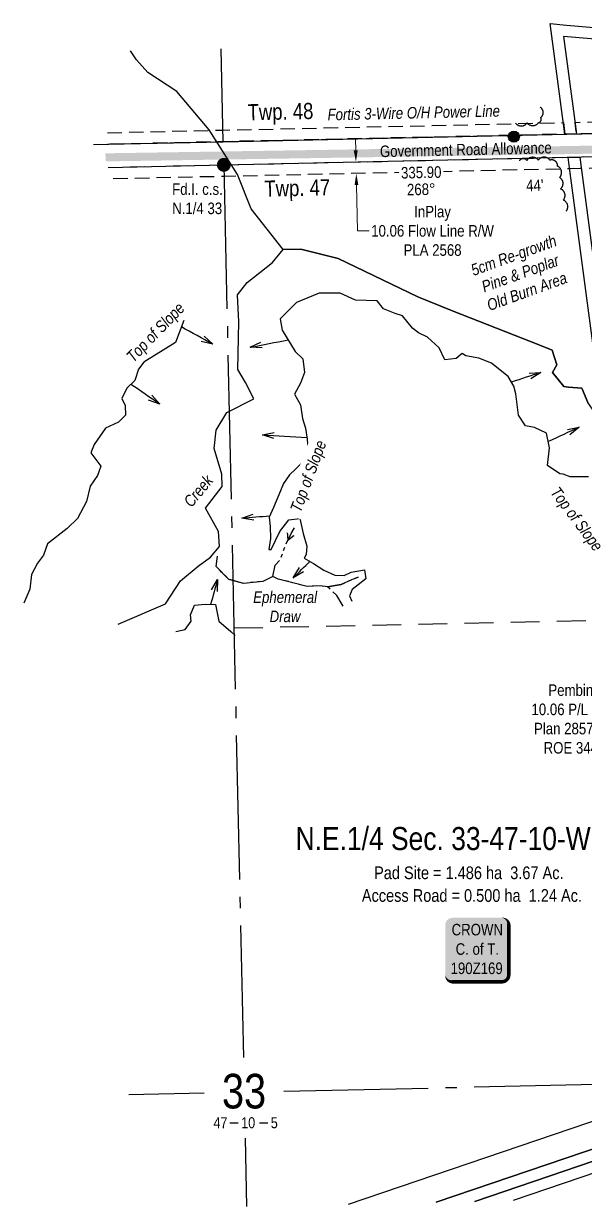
# Model space of a CAD drawing. Extents: x 604912 to 609838, y 5884248 to 5885328.
# Drawn here: x 606712 to 607198, y 5884250 to 5885276 of the extents above; entities that cross this region are included whole.
import ezdxf
from ezdxf.enums import TextEntityAlignment as Align

# ---------------------------------------------------------------- set-up
doc = ezdxf.new("R2010")
doc.units = 0
doc.header["$LTSCALE"] = 5
doc.header["$PDMODE"] = 34
doc.header["$PDSIZE"] = 0.03
for name, pattern in [('0', [1, 1, 0]), ('foc-FLOWLINE', [3.75, 2.5, -1.25]), ('foc-LSD', [8, 5, -3]), ('foc-QUARTERLINE', [33, 25, -3, 2, -3]), ('foc-TOPO-ephemeral', [6.25, 3.125, -0.625, 0.625, -0.625, 0.625, -0.625]), ('POWERLINE5', [7.8, 2.4, -0.6, 0.6, -0.6, 0.6, -0.6, 2.4])]:
    doc.linetypes.add(name, pattern=pattern)
doc.layers.get('Defpoints').update_dxf_attribs({"color": 9})
for name, color, linetype in [('10', 1, 'Continuous'), ('9', 3, 'Continuous'), ('AS-OWNER', 7, 'Continuous'), ('AS-POWER', 104, 'foc-POWER'), ('AS-POWER-EXISTING', 72, 'POWERLINE5'), ('AS-ROADS', 254, 'Continuous'), ('C-FLOWLINE', 13, 'foc-FLOWLINE'), ('C-SYMBOL', 7, 'Continuous'), ('D-TXT', 6, 'Continuous'), ('F-EZE', 190, 'foc-FLOWLINE'), ('F-RW', 190, 'Continuous'), ('L-AREAREQUIRED', 7, 'Continuous'), ('L-BD', 7, 'Continuous'), ('L-MON', 1, 'Continuous'), ('L-MON-T', 1, 'Continuous'), ('L-QSEC', 8, 'foc-QUARTERLINE'), ('L-ROAD-T', 7, 'Continuous'), ('L-SEC', 7, 'Continuous'), ('L-SECLBL', 7, 'Continuous'), ('L-SECTION-LSD', 7, 'foc-LSD'), ('T-BUSH', 110, '0'), ('T-BUSH-T', 110, 'Continuous'), ('T-CREEK', 160, 'Continuous'), ('T-DRAW', 143, 'foc-TOPO-ephemeral'), ('T-SLOPE', 48, 'Continuous'), ('T-WATER', 160, 'Continuous'), ('T-WATER-T', 170, 'Continuous')]:
    doc.layers.add(name, color=color, linetype=linetype)
for name, color, linetype, lineweight in [('C-FLOWLINE-T', 13, 'Continuous', 9), ('F-RW-T', 190, 'Continuous', 9), ('T-TEXT', 48, 'Continuous', 18)]:
    doc.layers.add(name, color=color, linetype=linetype, lineweight=lineweight)
doc.styles.add('100L', font='ARIALN.TTF', dxfattribs={"height": 11})
doc.styles.add('175L', font='ARIALN.TTF', dxfattribs={"height": 20})
doc.styles.add('80', font='ARIALN.TTF', dxfattribs={"height": 10})
doc.styles.add('80CG', font='ARIALN.TTF', dxfattribs={"height": 10})
doc.styles.add('80L', font='ARIALN.TTF', dxfattribs={"height": 10})
doc.styles.add('80LS', font='ARIALNI.TTF', dxfattribs={"height": 10})
doc.styles.add('foc-LtypeFont', font='ARIALN.TTF', dxfattribs={"height": 7.35})
doc.styles.add('SIMPLEX', font='ARIALN.TTF')
doc.linetypes.add('foc-POWER', pattern='A,6,-1,["P",foc-LtypeFont,S=0.2,R=0,X=-0.625,Y=-0.75],-1.24,4', length=12.24)
doc.linetypes.add('foc-POWER-NOLINE', pattern='A,0,-4,["P",foc-LtypeFont,S=0.2,R=0,X=-0.625,Y=-0.75],-8.24', length=12.24)
doc.linetypes.add('foc-TOPO-flowdirection-NOLINE', pattern='A,0,[">",foc-LtypeFont,S=0.3,R=0,X=0,Y=-0.945],-20,[">",foc-LtypeFont,S=0.3,R=0,X=0,Y=-0.945],0', length=20)
doc.dimstyles.new('Compass 5 000', dxfattribs={"dimscale": 5, "dimtxt": 9, "dimasz": 2, "dimexe": 0.2, "dimexo": 0.0625, "dimgap": 0.5, "dimtad": 0, "dimtih": 1, "dimtoh": 1, "dimzin": 0, "dimdsep": 46, "dimtxsty": '80CG', "dimcen": 0.1, "dimse1": 1, "dimse2": 1, "dimclrd": 256, "dimclrt": 256, "dimaunit": 1, "dimadec": 4, "dimazin": 0, "dimtfac": 0.06, "dimtofl": 0, "dimtmove": 0, "dimatfit": 1, "dimfxl": 0.2, "dimtolj": 1, "dimtzin": 0, "dimlwd": -1, "dimarcsym": 0})

# ---------------------------------------------------------------- blocks, each defined once
blk = doc.blocks.new('L-SECLBL')
at = {"layer": '9', "color": 7}
for p, q in [((-5.1, -27.8), (-12.3, -27.8)), ((20.7, -27.8), (13.5, -27.8))]:
    blk.add_line(p, q, dxfattribs=at)
at = {"layer": '10', "color": 2, "style": 'SIMPLEX'}
blk.add_attdef('SEC', text='', height=30, dxfattribs=at).set_placement((0, 0), align=Align.MIDDLE)
at = {"layer": '10', "color": 5, "style": '80L'}
blk.add_attdef('TWP', text='', height=9.5, dxfattribs=at).set_placement((-14.4, -27.4), align=Align.MIDDLE_RIGHT)
blk.add_attdef('RGE', text='', height=9.5, dxfattribs=at).set_placement((3.6, -27.4), align=Align.MIDDLE_CENTER)
blk.add_attdef('MER', text='', height=9.5, dxfattribs=at).set_placement((23.2, -27.4), align=Align.MIDDLE_LEFT)
blk = doc.blocks.new('fdia')
at = {"color": 255, "const_width": 1}
blk.add_lwpolyline([(-0.5, 0, 1), (0.5, 0, 1)], format="xyb", close=True, dxfattribs=at)
blk = doc.blocks.new('Fdiaa')
blk.add_blockref('fdia', (0, 0))
blk = doc.blocks.new('fdib')
at = {"color": 1, "const_width": 1.6}
blk.add_lwpolyline([(-0.4, 0, 1), (0.4, 0, 1)], format="xyb", close=True, dxfattribs=at)
at = {"color": 1}
blk.add_circle((0, 0), 0.8, dxfattribs=at)
blk = doc.blocks.new('Fdibb')
blk.add_blockref('fdib', (0, 0))
blk = doc.blocks.new('fdicc')
for name in ['Fdibb', 'Fdiaa']:
    blk.add_blockref(name, (0, 0))
blk = doc.blocks.new('FDI')
blk.add_blockref('fdicc', (0, 0))
blk = doc.blocks.new('POWERPOLE')
h = blk.add_hatch(color=255)
edge = h.paths.add_edge_path()
edge.add_arc((0, 0), 0.96, 0, 360)
at = {"linetype": 'Continuous'}
for p, q in [((0.68, -0.68), (-0.68, 0.68)), ((-0.68, -0.68), (0.68, 0.68))]:
    blk.add_line(p, q, dxfattribs=at)
blk.add_circle((0, 0), 0.96, dxfattribs=at)
blk = doc.blocks.new('*D384')
at = {"layer": 'C-FLOWLINE-T', "transparency": 16777216}
for p, q in [((606999.4, 5885165.8), (606999.2, 5885175.8)), ((607000.1, 5885135.8), (607001, 5885096)), ((607001, 5885096), (607011, 5885096))]:
    blk.add_line(p, q, dxfattribs=at)
for points in [[(607001.1, 5885165.9), (606997.7, 5885165.8), (606999.6, 5885155.8)], [(607001.7, 5885135.8), (606998.4, 5885135.7), (606999.9, 5885145.8)]]:
    blk.add_solid(points, dxfattribs=at)
at = {"layer": 'Defpoints', "color": 0, "transparency": 16777216}
for p in [(607018.1, 5885156.2), (606999.9, 5885145.8), (607018.3, 5885146.2)]:
    blk.add_point(p, dxfattribs=at)
at = {"layer": 'C-FLOWLINE-T', "transparency": 16777216, "insert": (607066, 5885096), "char_height": 10, "attachment_point": 5, "style": '80CG'}
blk.add_mtext('\\A1;InPlay\\P10.06 Flow Line R/W\\PPLA 2568', dxfattribs=at)
blk = doc.blocks.new('*D387')
at = {"layer": 'Defpoints', "color": 0, "transparency": 16777216}
for p in [(607247.9, 5884675.3), (607252.7, 5884638.6), (607262.7, 5884640)]:
    blk.add_point(p, dxfattribs=at)
at = {"layer": 'F-RW-T', "transparency": 16777216}
for p, q in [((607238, 5884674), (607228, 5884672.6)), ((607267.7, 5884677.9), (607277.7, 5884679.2))]:
    blk.add_line(p, q, dxfattribs=at)
for points in [[(607237.7, 5884675.6), (607238.2, 5884672.3), (607247.9, 5884675.3)], [(607267.5, 5884679.6), (607268, 5884676.3), (607257.8, 5884676.6)]]:
    blk.add_solid(points, dxfattribs=at)
at = {"layer": 'F-RW-T', "transparency": 16777216, "insert": (607189, 5884672.6), "char_height": 10, "attachment_point": 5, "style": '80CG'}
blk.add_mtext('\\A1;Pembina\\P10.06 P/L R/W\\PPlan 2857 KS\\PROE 3446', dxfattribs=at)
blk = doc.blocks.new('*U390')
h = blk.add_hatch(color=255)
edge = h.paths.add_edge_path()
edge.add_line((-21.5, -28.5), (21.5, -28.5))
edge.add_arc((21.5, -22.5), 6, 270, 360)
edge.add_line((27.5, -22.5), (27.5, 21))
edge.add_arc((21.5, 21), 6, 0, 90)
edge.add_line((21.5, 27), (-21.5, 27))
edge.add_arc((-21.5, 21), 6, 90, 180)
edge.add_line((-27.5, 21), (-27.5, -22.5))
edge.add_arc((-21.5, -22.5), 6, 180, 270)
at = {"color": 14, "flags": 128}
blk.add_lwpolyline([(-21.5, -28.5, 3, 3, 0), (21.5, -28.5, 3, 3, 0.414214), (27.5, -22.5, 3, 3, 0), (27.5, 21, 3, 0, 0.414214), (21.5, 27, 0, 0, 0), (-21.5, 27, 0, 0, 0.414214), (-27.5, 21, 0, 0, 0), (-27.5, -22.5, 0, 3, 0.414214)], format="xyseb", close=True, dxfattribs=at)
blk.add_lwpolyline([(22.7, -16.2, 0, 7.5, 0), (0, 0, 0, 0, 0)], format="xyseb", dxfattribs=at)
at = {"color": 14, "style": '80'}
blk.add_attdef('ENTER_TEXT_001', (-26.8, -4.9), '', height=10, dxfattribs=at)
blk = doc.blocks.new('tdraw')
at = {"layer": 'T-DRAW', "linetype": 'ByBlock'}
h = blk.add_hatch(color=256, dxfattribs=at)
h.dxf.hatch_style = 1
h.paths.add_polyline_path([(4.2, 3.2), (0, 0), (5.1, -1.5), (5.3, -2.9), (-1.1, -0.8), (-1.3, 0.4), (4, 4.5)])

msp = doc.modelspace()

# ---------------------------------------------------------------- linework, layer by layer
at = {"layer": 'AS-POWER', "linetype": 'foc-POWER-NOLINE', "flags": 128}
msp.add_lwpolyline([(606772.233, 5885170.918), (607810.651, 5885193.735)], dxfattribs=at)
at = {"layer": 'AS-ROADS', "const_width": 6.997, "flags": 128}
for points in [[(606782.54, 5885159.807), (607187.033, 5885166.172)], [(607279.564, 5885168.138), (607249.982, 5885167.21), (607208.069, 5885166.594), (607187.033, 5885166.172)]]:
    msp.add_lwpolyline(points, dxfattribs=at)
at = {"layer": 'C-FLOWLINE', "flags": 128}
msp.add_lwpolyline([(606784.824, 5885151.078), (606885.086, 5885153.301), (607183.669, 5885159.889), (607193.782, 5885160.112), (607208.226, 5885160.431), (607223.002, 5885150.708), (607195.112, 5885150.091), (607194.004, 5885150.066), (607184.999, 5885149.866), (607183.891, 5885149.842), (606885.306, 5885143.239), (606785.048, 5885141.022)], dxfattribs=at)
at = {"layer": 'F-EZE', "flags": 128}
msp.add_lwpolyline([(607619.813, 5885189.63), (607190.807, 5885180.164), (607189.495, 5885190.132), (607690.41, 5885201.184), (607690.635, 5885191.19), (607619.813, 5885189.63)], close=True, dxfattribs=at)
msp.add_lwpolyline([(606784.156, 5885181.18), (606884.424, 5885183.402), (607179.375, 5885189.909), (607180.671, 5885179.94), (606884.646, 5885173.408), (606784.378, 5885171.187)], dxfattribs=at)
at = {"layer": 'F-RW'}
for points in [[(607181.984, 5885274.577), (607620.94, 5885237.317), (607640.915, 5885235.621), (607689.728, 5885231.455), (607689.957, 5885221.283), (607640.666, 5885225.51), (607620.691, 5885227.207), (607179.558, 5885264.68), (607189.363, 5885191.14), (607190.807, 5885180.164), (607180.671, 5885179.94), (607179.244, 5885190.919), (607168.792, 5885269.281), (607167.926, 5885275.771), (607181.984, 5885274.577)], [(607300.216, 5884357.816), (607290.101, 5884357.593), (607184.657, 5885150.757), (607183.443, 5885159.885), (607193.556, 5885160.108), (607194.77, 5885150.985), (607300.216, 5884357.816)]]:
    msp.add_lwpolyline(points, close=True, dxfattribs=at)
for points in [[(606993.156, 5884251.881), (607290.72, 5884352.945), (607300.425, 5884356.244), (607308.344, 5884358.931), (607369, 5884379.547), (607706.735, 5884457.482), (607707.257, 5884434.152), (607389.582, 5884360.747), (607389.1, 5884360.737), (607375.26, 5884357.54), (607303.495, 5884333.16), (607293.79, 5884329.857), (607069.22, 5884253.551)], [(607102.654, 5884254.285), (607295.141, 5884319.695), (607304.846, 5884322.993), (607378.016, 5884347.858), (607438.663, 5884361.846), (607707.487, 5884423.887), (607707.716, 5884413.672), (607487.936, 5884362.949), (607380.757, 5884338.222), (607308.065, 5884313.521), (607306.19, 5884312.883), (607298.36, 5884310.223), (607296.485, 5884309.585), (607135.899, 5884255.015)], [(607069.22, 5884253.551), (607293.79, 5884329.857), (607295.141, 5884319.695), (607102.654, 5884254.285)]]:
    msp.add_lwpolyline(points, dxfattribs=at)
at = {"layer": 'L-QSEC'}
for p, q in [((606884.642, 5885173.408), (606882.83, 5885254.039)), ((606885.086, 5885153.301), (606901.997, 5884379.056)), ((606937.16, 5884349.833), (607708.599, 5884366.846)), ((606802.689, 5884346.877), (606867.922, 5884348.311)), ((606903.525, 5884309.101), (606904.818, 5884249.941))]:
    msp.add_line(p, q, dxfattribs=at)
at = {"layer": 'L-SEC'}
for p, q in [((606884.642, 5885173.408), (607690.45, 5885191.189)), ((606784.378, 5885171.187), (606884.641, 5885173.408)), ((606885.086, 5885153.301), (607690.894, 5885171.082)), ((606784.824, 5885151.08), (606885.086, 5885153.301))]:
    msp.add_line(p, q, dxfattribs=at)
at = {"layer": 'L-SECTION-LSD'}
msp.add_line((606893.846, 5884751.589), (607699.747, 5884768.939), dxfattribs=at)
at = {"layer": 'T-BUSH', "flags": 128}
for points in [[(607137.983, 5885189.499, 0.52056705), (607147.975, 5885189.791, 0.52056705), (607157.957, 5885190.008, 0.52056705), (607159.819, 5885194.38, 0.52056705), (607159.343, 5885203.29, 0.52056705)], [(607181.727, 5885113.024, 0.52056705), (607179.348, 5885122.733, 0.52056705), (607176.969, 5885132.442, 0.52056705), (607176.08, 5885142.387, 0.52056705), (607174.428, 5885152.104, 0.52056705), (607167.648, 5885157.359, 0.52056705), (607157.652, 5885157.416, 0.52056705), (607147.662, 5885157.144, 0.52056705), (607141.285, 5885156.883, 0.52056705)]]:
    msp.add_lwpolyline(points, format="xyb", dxfattribs=at)
at = {"layer": 'T-CREEK', "flags": 128}
msp.add_lwpolyline([(606793.624, 5884754.928), (606834.515, 5884772.58), (606847.649, 5884792.505), (606862.916, 5884805.283), (606873.473, 5884812.911), (606881.358, 5884822.386), (606880.604, 5884835.196), (606869.245, 5884855.515), (606883.533, 5884874.318), (606883.262, 5884885.055), (606876.766, 5884907.304), (606878.408, 5884923.193), (606887.671, 5884938.527), (606911.021, 5884950.455), (606903.924, 5884964.615), (606897.152, 5884975.926), (606897.956, 5885017.026), (606896.992, 5885040.452), (606905.433, 5885051.246), (606927.319, 5885068.746), (606936.641, 5885079.753), (606908.688, 5885115.239), (606896.851, 5885145.059), (606872.404, 5885183.685), (606844.37, 5885216.969), (606819.173, 5885233.329), (606809.493, 5885244.382), (606804.306, 5885252.281)], dxfattribs=at)
at = {"layer": 'T-CREEK', "linetype": 'foc-TOPO-flowdirection-NOLINE', "flags": 128}
for points in [[(606793.624, 5884754.928), (606834.515, 5884772.58), (606847.649, 5884792.505), (606862.916, 5884805.283), (606873.473, 5884812.911), (606881.358, 5884822.386), (606880.604, 5884835.196), (606869.245, 5884855.515), (606883.533, 5884874.318), (606883.262, 5884885.055), (606876.766, 5884907.304), (606878.408, 5884923.193), (606887.671, 5884938.527), (606911.021, 5884950.455), (606903.924, 5884964.615), (606897.152, 5884975.926), (606897.956, 5885017.026), (606896.992, 5885040.452), (606905.433, 5885051.246), (606927.319, 5885068.746), (606936.641, 5885079.753), (606908.688, 5885115.239), (606896.851, 5885145.059), (606872.404, 5885183.685), (606844.37, 5885216.969), (606819.173, 5885233.329), (606809.493, 5885244.382), (606804.306, 5885252.281)], [(607476.828, 5884380.877), (607465.164, 5884411.881), (607466.061, 5884449.478), (607461.707, 5884466.686), (607448.831, 5884495.142), (607433.26, 5884542.463), (607422.267, 5884678.121), (607417.95, 5884694.32), (607410.351, 5884707.854), (607365.721, 5884766.112), (607352.944, 5884780.469), (607351.957, 5884802.04), (607338.657, 5884810.375), (607327.999, 5884822.507), (607325.159, 5884830.083), (607315.362, 5884845.755), (607309.877, 5884855.555), (607296.141, 5884871.4), (607274.76, 5884873.703), (607267.547, 5884876.695), (607264.116, 5884890.49), (607262.256, 5884903.527), (607245.834, 5884908.433), (607234.98, 5884911.04), (607224.918, 5884918.583), (607215.089, 5884928.201), (607206.587, 5884938.477), (607200.693, 5884947.065), (607195.402, 5884959.633), (607183.926, 5884960.479), (607179.681, 5884961.096), (607170.034, 5884973.087), (607173.745, 5884979.777), (607169.717, 5884992.604), (607160.353, 5884996.194), (607082.42, 5885026.929), (607053.312, 5885038.795), (606984.085, 5885072.092), (606951.855, 5885080.175), (606936.641, 5885079.753)]]:
    msp.add_lwpolyline(points, dxfattribs=at)
at = {"layer": 'T-DRAW', "flags": 128}
for points in [[(606927.633, 5884796.129), (606929.668, 5884805.953), (606933.771, 5884810.536), (606938.99, 5884824.25), (606943.42, 5884833.678), (606947.491, 5884839.909)], [(606988.506, 5884770.5), (606983.116, 5884779.897), (606974.931, 5884787.215), (606968.668, 5884788.211), (606957.232, 5884787.531), (606945.003, 5884790.786), (606932.132, 5884794.072), (606927.638, 5884796.111), (606918.938, 5884792.045), (606910.397, 5884791.172), (606902.114, 5884790.081), (606889.387, 5884793.776), (606878.403, 5884805.054), (606879.658, 5884814.017)], [(606974.94, 5884787.218), (606986.748, 5884789.283), (606995.645, 5884793.371), (607001.611, 5884795.66)]]:
    msp.add_lwpolyline(points, dxfattribs=at)
at = {"layer": 'T-DRAW', "linetype": 'foc-TOPO-flowdirection-NOLINE', "flags": 128}
msp.add_lwpolyline([(607001.611, 5884795.66), (606995.645, 5884793.371), (606986.748, 5884789.283), (606974.94, 5884787.218), (606968.668, 5884788.211), (606957.232, 5884787.531), (606945.003, 5884790.786), (606932.132, 5884794.072), (606927.638, 5884796.111), (606918.938, 5884792.045), (606910.397, 5884791.172), (606902.114, 5884790.081), (606889.387, 5884793.776), (606878.403, 5884805.054), (606879.658, 5884814.017)], dxfattribs=at)
at = {"layer": 'T-SLOPE', "flags": 128}
for points in [[(607201.101, 5884882.815), (607185.259, 5884882.805), (607179.205, 5884885.094), (607176.274, 5884885.393), (607165.678, 5884892.455), (607167.275, 5884907.874), (607164.91, 5884920.697), (607154.265, 5884925.576), (607146.49, 5884927.016), (607140.568, 5884936.237), (607138.068, 5884954.77), (607136.422, 5884961.331), (607131.447, 5884969.811), (607124.508, 5884975.285), (607117.237, 5884981.292), (607106.179, 5884985.545), (607094.737, 5884987.697), (607091.665, 5884989.564), (607086.522, 5884985.33), (607076.597, 5884984.183), (607071.671, 5884994.585), (607061.575, 5885003.819), (607053.761, 5885007.571), (607048.524, 5885011.644), (607039.85, 5885022.261), (607033.63, 5885024.265), (607023.421, 5885028.555), (607017.972, 5885035.243), (607008.508, 5885035.749), (606999.281, 5885035.994), (606986.057, 5885042.126), (606980.767, 5885041.997), (606967.631, 5885042.137), (606948.089, 5885034.047), (606933.823, 5885019.723), (606935.795, 5885009.846), (606946.855, 5884991.327), (606953.699, 5884985.018), (606954.924, 5884973.264), (606951.561, 5884964.079), (606946.43, 5884954.519), (606951.685, 5884945.005), (606953.335, 5884933.251), (606955.78, 5884924.783), (606957.179, 5884915.348), (606958.076, 5884903.334), (606953.924, 5884896.013), (606947.077, 5884889.316), (606942.122, 5884884.463), (606936.895, 5884877.034), (606932.746, 5884867.058), (606928.025, 5884856.106), (606924.416, 5884847.786), (606925.302, 5884839.515), (606925.67, 5884829.352), (606924.153, 5884819.544), (606926.187, 5884819.786), (606933.535, 5884835.168), (606941.468, 5884845.431), (606951.04, 5884846.606), (606953.959, 5884833.58), (606957.118, 5884822.54), (606956.427, 5884815.441), (606954.723, 5884812.054), (606962.914, 5884807.484), (606971.899, 5884801.697), (606981.341, 5884797.312), (606989.357, 5884797.039), (606995.393, 5884799.945), (607006.883, 5884801.962), (607008.135, 5884794.175), (607001.402, 5884789.033), (606996.468, 5884785.054), (606994.063, 5884779.47), (606995.982, 5884774.759)], [(606850.358, 5885018.294), (606846.404, 5885007.689), (606843.333, 5884999.19), (606815.773, 5884982.282), (606811.13, 5884976.217), (606808.018, 5884966.385), (606801.086, 5884959.548), (606796.592, 5884950.647), (606799.577, 5884944.531), (606799.95, 5884936.321), (606793.863, 5884930.238), (606782.549, 5884924.816), (606772.646, 5884910.793), (606769.827, 5884903.55), (606778.601, 5884891.818), (606775.541, 5884883.737), (606769.209, 5884874.588), (606766.035, 5884861.323), (606758.235, 5884846.474), (606749.393, 5884837.876), (606732.115, 5884824.683), (606728.743, 5884814.759), (606723.542, 5884807.804), (606718.419, 5884798.024), (606716.873, 5884785.28), (606711.595, 5884773.102)], [(606843.604, 5884748.531), (606851.679, 5884750.152), (606856.756, 5884757.493), (606856.06, 5884762.976), (606859.572, 5884771.301), (606868.809, 5884772.312), (606877.986, 5884771.828), (606880.825, 5884757.595), (606891.064, 5884748.544), (606894.774, 5884745.085)]]:
    msp.add_lwpolyline(points, dxfattribs=at)
at = {"layer": 'T-WATER', "flags": 128}
msp.add_lwpolyline([(606936.641, 5885079.753), (606951.855, 5885080.175), (606984.085, 5885072.092), (607053.312, 5885038.795), (607082.42, 5885026.929), (607160.353, 5884996.194), (607169.717, 5884992.604), (607173.745, 5884979.777), (607170.034, 5884973.087), (607179.681, 5884961.096), (607183.926, 5884960.479), (607195.402, 5884959.633), (607200.693, 5884947.065)], dxfattribs=at)

# ---------------------------------------------------------------- block references
at = {"layer": 'AS-OWNER', "color": 4}
ref = msp.add_blockref('*U390', (607104.584, 5884473.204), dxfattribs=dict(at, xscale=1.000004131665057, yscale=1.000004131665057, zscale=1.000004131665057))
ref.add_attrib('ENTER_TEXT_001', 'CROWN', (607082.524, 5884484.976), dxfattribs={"layer": '0', "color": 14, "height": 10, "style": '80'})
ref.add_attrib('ENTER_TEXT_002', 'C. of T.', (607086.02, 5884468.132), dxfattribs={"layer": '0', "color": 14, "height": 10, "style": '80'})
ref.add_attrib('ENTER_TEXT_003', '190Z169', (607081.617, 5884451.425), dxfattribs={"layer": '0', "color": 14, "height": 10, "style": '80'})
at = {"layer": 'AS-POWER-EXISTING', "xscale": 4.998005649999986, "yscale": 4.998005649999986, "zscale": 4.998005649999986}
msp.add_blockref('POWERPOLE', (607136.471, 5885177.813), dxfattribs=at)
at = {"layer": 'L-MON', "xscale": 4.998005649999986, "yscale": 4.998005649999986, "zscale": 4.998005649999986}
msp.add_blockref('FDI', (606885.086, 5885153.301), dxfattribs=at)
at = {"layer": 'L-SECLBL', "xscale": 0.99960113, "yscale": 0.99960113, "zscale": 0.99960113}
msp.add_blockref('L-SECLBL', (606902.606, 5884349.876), dxfattribs=at).add_auto_attribs({'SEC': '33', 'TWP': '47', 'RGE': '10', 'MER': '5'})
at = {"layer": 'T-DRAW', "rotation": 56.7322081354392}
msp.add_blockref('tdraw', (606941.179, 5884828.737), dxfattribs=at)

# ---------------------------------------------------------------- texts
at = {"layer": 'AS-POWER', "insert": (606974.49, 5885201.833), "char_height": 9.99263, "attachment_point": 1, "rotation": 1.269087, "style": '80L'}
msp.add_mtext_dynamic_manual_height_columns('\\pi0.38189;{\\fArial Narrow|b0|i1|c0|p34;Fortis 3-Wire O/H Power Line}', width=149.41272, gutter_width=50.013, heights=[0], dxfattribs=at)
at = {"layer": 'C-SYMBOL', "color": 3, "style": '175L'}
msp.add_text('N.E.1/4 Sec. 33-47-10-W.5M.', height=19.99202, dxfattribs=at).set_placement((607097.43, 5884552.954), align=Align.BOTTOM_CENTER)
at = {"layer": 'D-TXT', "color": 3, "insert": (606905.529, 5885205.866), "char_height": 13.9944, "attachment_point": 1, "rotation": 1.269087, "style": '80L'}
msp.add_mtext_dynamic_manual_height_columns('Twp. 48', width=56.46469, gutter_width=47.5, heights=[0], dxfattribs=at)
at = {"layer": 'L-AREAREQUIRED', "color": 5, "style": '100L'}
for s, p in [('Pad Site = 1.486 ha  3.67 Ac.', (607097.43, 5884530.463)), ('Access Road = 0.500 ha  1.24 Ac.', (607100.129, 5884510.771))]:
    msp.add_text(s, height=10.99561, dxfattribs=at).set_placement(p, align=Align.BOTTOM_CENTER)
at = {"layer": 'L-BD', "style": '80L'}
for s, p in [('268°', (607056.182, 5885132.08)), ("44'", (607154.611, 5885135.501))]:
    msp.add_text(s, height=9.996, rotation=1.2641, dxfattribs=at).set_placement(p, align=Align.MIDDLE)
at = {"layer": 'L-ROAD-T', "style": '80L'}
msp.add_text('Government Road Allowance', height=9.99601, rotation=1.269087, dxfattribs=at).set_placement((607094.821, 5885166.599), align=Align.MIDDLE_CENTER)
at = {"layer": 'T-BUSH-T', "insert": (607134.624, 5885079.539), "char_height": 9.99601, "width": 89.42682, "attachment_point": 2, "rotation": 20, "style": '80LS'}
msp.add_mtext('5cm Re-growth Pine & Poplar\\P{\\C48;Old Burn Area}', dxfattribs=at)
at = {"layer": 'T-WATER-T', "insert": (606849.409, 5884861.931), "char_height": 9.99559, "attachment_point": 1, "rotation": 50.28718, "style": '80L'}
msp.add_mtext_dynamic_manual_height_columns('{\\fArial Narrow|b0|i1|c0|p34;Creek}', width=31.24583, gutter_width=50, heights=[0], dxfattribs=at)
at = {"layer": 'T-WATER-T', "insert": (606910.209, 5884783.325), "char_height": 9.99559, "attachment_point": 1, "style": '80L'}
msp.add_mtext_dynamic_manual_height_columns('\\pi0.32612;{\\fArial Narrow|b0|i1|c0|p34;Ephemeral\\P\\pi14.587;Draw}', width=55.95525, gutter_width=50, heights=[0], dxfattribs=at)

# ---------------------------------------------------------------- dimensions: what is measured, and where the dimension line sits
at = {"layer": 'F-RW-T'}
dim = msp.add_linear_dim(base=(607247.867, 5884675.283), p1=(607262.707, 5884639.963), p2=(607252.739, 5884638.638), angle=187.572593, text='Pembina\\P10.06 P/L R/W\\PPlan 2857 KS\\PROE 3446', dimstyle='Compass 5 000', dxfattribs=at)
dim.commit()
dim.dimension.update_dxf_attribs({"geometry": '*D387', "text_midpoint": (607188.956, 5884672.648), "dimtype": 161})

# ---------------------------------------------------------------- leaders
at = {"layer": 'T-SLOPE', "path_type": 1}
for points in [[(606875.563, 5884997.625), (606848.292, 5885012.752)], [(606907.884, 5884995.079), (606940.775, 5885001.508)], [(607159.93, 5884973.18), (607134.331, 5884964.896)], [(606829.615, 5884945.813), (606804.441, 5884962.857)], [(606918.507, 5884919.072), (606956.981, 5884916.684)], [(607193.095, 5884925.71), (607166.293, 5884913.201)], [(606900.821, 5884846.989), (606924.902, 5884848.907)], [(606945.313, 5884795.116), (606959.626, 5884809.318)], [(606879.634, 5884793.645), (606873.623, 5884772.058)]]:
    msp.add_leader(points, dimstyle='Compass 5 000', override={"dimldrblk": 'Open30'}, dxfattribs=at)

# ---------------------------------------------------------------- next in the draw order: texts
at = {"layer": 'D-TXT', "color": 3, "insert": (606920.088, 5885139.594), "char_height": 13.9944, "attachment_point": 1, "rotation": 1.269087, "style": '80L', "bg_fill": 3, "box_fill_scale": 1.15, "bg_fill_color": 256, "bg_fill_true_color": 256, "bg_fill_transparency": 0}
msp.add_mtext_dynamic_manual_height_columns('Twp. 47', width=56.42649, gutter_width=47.5, heights=[0], dxfattribs=at)
at = {"layer": 'L-BD', "insert": (607056.073, 5885151.748), "char_height": 9.996, "width": 35.24361, "attachment_point": 2, "rotation": 1.2641, "style": '80L', "bg_fill": 3, "box_fill_scale": 1.15, "bg_fill_color": 256, "bg_fill_true_color": 256, "bg_fill_transparency": 0}
msp.add_mtext('335.90', dxfattribs=at)
at = {"layer": 'L-MON-T', "insert": (606837.931, 5885137.246), "char_height": 9.99024, "attachment_point": 1, "style": '80L', "bg_fill": 3, "box_fill_scale": 1.15, "bg_fill_color": 256, "bg_fill_true_color": 256, "bg_fill_transparency": 0}
msp.add_mtext_dynamic_manual_height_columns('\\pi2.3588;Fd.I. c.s.\\P\\pi2.4474;N.1/4 33', width=44.31642, gutter_width=50, heights=[0], dxfattribs=at)
at = {"layer": 'T-TEXT', "char_height": 9.99601, "width": 64.75356, "attachment_point": 2, "style": '80LS', "bg_fill": 2}
for insert, rotation in [((606822.145, 5885011.604), 45.978749), ((606953.568, 5884885.024), 69.64821), ((607195.04, 5884849.152), 306.757226)]:
    msp.add_mtext('Top of Slope', dxfattribs=dict(at, insert=insert, rotation=rotation))

# ---------------------------------------------------------------- next in the draw order: dimensions: what is measured, and where the dimension line sits
at = {"layer": 'C-FLOWLINE-T'}
dim = msp.add_linear_dim(base=(606999.859, 5885145.772), p1=(607018.115, 5885156.236), p2=(607018.338, 5885146.181), angle=271.266832, text='InPlay\\P10.06 Flow Line R/W\\PPLA 2568', dimstyle='Compass 5 000', dxfattribs=at)
dim.commit()
dim.dimension.update_dxf_attribs({"geometry": '*D384', "text_midpoint": (607065.96, 5885095.999), "dimtype": 161})

doc.saveas('drawing.dxf')
